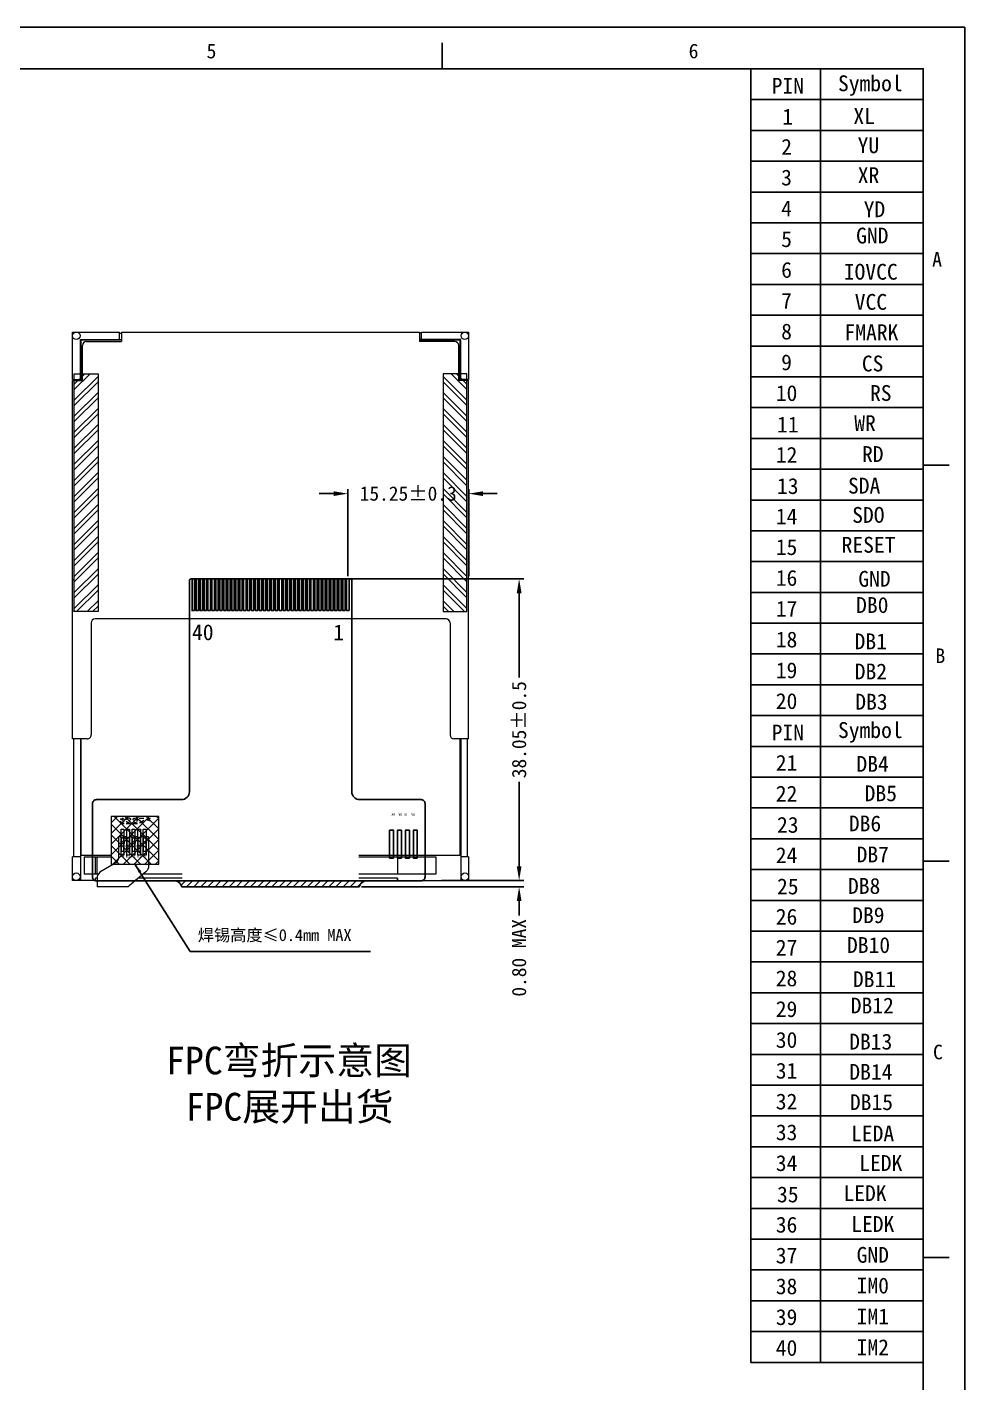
# Model space of a CAD drawing. Header units: millimetres. Extents: x 208 to 583, y 377 to 638.
# Drawn here: x 464.4 to 582.8, y 466.6 to 637.7 of the extents above; entities that cross this region are included whole.
import ezdxf
from ezdxf.enums import TextEntityAlignment as Align

# ---------------------------------------------------------------- set-up
doc = ezdxf.new("R2010")
doc.units = ezdxf.units.MM
for name, color, linetype, lineweight in [('DIM', 3, 'Continuous', 20), ('FRAME', 6, 'Continuous', 13), ('TP外形', 7, 'Continuous', 9), ('铁框', 5, 'Continuous', 9)]:
    doc.layers.add(name, color=color, linetype=linetype, lineweight=lineweight)
for name, color, linetype in [('FPC', 2, 'Continuous'), ('HOU', 7, 'Continuous'), ('text', 4, 'Continuous'), ('反射', 203, 'Continuous')]:
    doc.layers.add(name, color=color, linetype=linetype)
doc.styles.add('C-E02$0$HZ', font='')
doc.styles.add('ROMANS', font='romans.shx')
doc.styles.add('STYLE', font='romans.shx', dxfattribs={"width": 0.9})
doc.styles.add('宋', font='', dxfattribs={"height": 2})
doc.styles.add('宋体', font='')
doc.styles.get('C-E02$0$HZ').set_extended_font_data('SimSun')
doc.styles.get('宋').set_extended_font_data('SimSun')
doc.styles.get('宋体').set_extended_font_data('SimSun')
doc.dimstyles.new('lcm111', dxfattribs={"dimtxt": 1.5, "dimasz": 1.2, "dimexe": 0.2, "dimexo": 0.2, "dimgap": 0.8, "dimtad": 0, "dimzin": 1, "dimdsep": 46, "dimtxsty": 'ROMANS', "dimcen": 0, "dimadec": 0, "dimazin": 0, "dimtfac": 1, "dimtofl": 0, "dimtmove": 0, "dimatfit": 3, "dimfxl": 0, "dimarcsym": 0})
doc.dimstyles.new('STANDARD$0', dxfattribs={"dimtxt": 2.5, "dimasz": 1.8, "dimexe": 0.5, "dimexo": 0.5, "dimgap": 0.4, "dimtad": 1, "dimzin": 9, "dimdsep": 46, "dimtxsty": 'Standard', "dimcen": 1.5, "dimadec": 0, "dimazin": 0, "dimtfac": 1, "dimtmove": 0, "dimatfit": 3, "dimfxl": 0, "dimtolj": 1, "dimtzin": 0, "dimlwd": 5, "dimlwe": 5, "dimarcsym": 0})

# ---------------------------------------------------------------- blocks, each defined once
blk = doc.blocks.new('*D169')
at = {"layer": 'Defpoints', "color": 0, "transparency": 16777216}
for p in [(506.34, 529.21), (516.4, 530.01), (526.55, 530.01)]:
    blk.add_point(p, dxfattribs=at)
at = {"layer": 'DIM', "color": 0, "lineweight": -2, "transparency": 16777216}
for p, q in [((526.55, 531.81), (526.55, 533.61)), ((506.66, 529.21), (527.13, 529.21)), ((516.73, 530.01), (527.13, 530.01)), ((526.55, 527.41), (526.55, 525.61))]:
    blk.add_line(p, q, dxfattribs=at)
at = {"layer": 'DIM', "color": 0, "transparency": 16777216}
for points in [[(526.25, 531.81), (526.85, 531.81), (526.55, 530.01)], [(526.25, 527.41), (526.85, 527.41), (526.55, 529.21)]]:
    blk.add_solid(points, dxfattribs=at)
at = {"layer": 'DIM', "color": 0, "lineweight": 9, "transparency": 16777216, "insert": (526.55, 520.26), "char_height": 1.8, "attachment_point": 5, "rotation": 90, "style": '宋体'}
blk.add_mtext('\\A1;0.80 MAX', dxfattribs=at)
blk = doc.blocks.new('*D202')
at = {"layer": 'Defpoints', "color": 0, "transparency": 16777216}
for p in [(504.93, 568.06), (526.55, 568.06), (520.18, 530.01)]:
    blk.add_point(p, dxfattribs=at)
at = {"layer": 'DIM', "color": 0, "lineweight": -2, "transparency": 16777216}
for p, q in [((505.25, 568.06), (527.13, 568.06)), ((526.55, 566.26), (526.55, 555.62)), ((526.55, 531.81), (526.55, 542.46)), ((520.5, 530.01), (527.13, 530.01))]:
    blk.add_line(p, q, dxfattribs=at)
at = {"layer": 'DIM', "color": 0, "transparency": 16777216}
for points in [[(526.25, 566.26), (526.85, 566.26), (526.55, 568.06)], [(526.25, 531.81), (526.85, 531.81), (526.55, 530.01)]]:
    blk.add_solid(points, dxfattribs=at)
at = {"layer": 'DIM', "color": 0, "lineweight": 9, "transparency": 16777216, "insert": (526.55, 549.04), "char_height": 1.8, "attachment_point": 5, "rotation": 90, "style": '宋体'}
blk.add_mtext('\\A1;38.05%%P0.5', dxfattribs=at)
blk = doc.blocks.new('*D203')
at = {"layer": 'Defpoints', "color": 0, "transparency": 16777216}
for p in [(520.18, 578.82), (504.93, 568.06), (520.18, 568.06)]:
    blk.add_point(p, dxfattribs=at)
at = {"layer": 'DIM', "color": 0, "lineweight": -2, "transparency": 16777216}
for p, q in [((503.13, 578.82), (501.33, 578.82)), ((504.93, 568.39), (504.93, 579.4)), ((520.18, 568.39), (520.18, 579.4)), ((521.98, 578.82), (523.78, 578.82))]:
    blk.add_line(p, q, dxfattribs=at)
at = {"layer": 'DIM', "color": 0, "transparency": 16777216}
for points in [[(503.13, 579.12), (503.13, 578.52), (504.93, 578.82)], [(521.98, 579.12), (521.98, 578.52), (520.18, 578.82)]]:
    blk.add_solid(points, dxfattribs=at)
at = {"layer": 'DIM', "color": 0, "lineweight": 9, "transparency": 16777216, "insert": (512.55, 578.82), "char_height": 1.8, "attachment_point": 5, "style": '宋体'}
blk.add_mtext('\\A1;15.25%%P0.3', dxfattribs=at)

msp = doc.modelspace()

# ---------------------------------------------------------------- hatches: boundary and pattern name
at = {"lineweight": 9}
h = msp.add_hatch(dxfattribs=at)
h.set_pattern_fill('ANSI32', color=2, scale=0.15, style=0)
h.set_pattern_definition([(45, (-25.8023, 33.7786), (-1.0102788, 1.0102788), []), (45, (-25.1287, 33.7786), (-1.0102788, 1.0102788), [])])
h.paths.add_polyline_path([(473.403, 593.944), (470.403, 593.944), (470.403, 563.944), (473.403, 563.944)])
h = msp.add_hatch(dxfattribs=at)
h.set_pattern_fill('ANSI32', color=2, scale=0.15, style=0)
h.set_pattern_definition([(135, (1016.1567, 33.7786), (1.0102788, 1.0102788), []), (135, (1015.4832, 33.7786), (1.0102788, 1.0102788), [])])
h.paths.add_polyline_path([(516.951, 563.944), (519.951, 563.944), (519.951, 593.944), (516.951, 593.944)])
h = msp.add_hatch(dxfattribs=at)
h.set_pattern_fill('ANSI37', color=2, scale=0.3, style=0)
h.set_pattern_definition([(45, (99.82705, -14.4068), (-0.6735192, 0.6735192), []), (135, (99.82705, -14.4068), (-0.6735192, -0.6735192), [])])
h.paths.add_polyline_path([(475.051, 532.091), (481.051, 532.091), (481.051, 538.091), (475.051, 538.091)])
h = msp.add_hatch()
h.set_pattern_fill('ANSI31', color=0, scale=0.2)
h.set_pattern_definition([(45, (436.7024, 0), (-0.4490128, 0.4490128), [])])
h.paths.add_polyline_path([(506.369, 529.214, -0.3419987), (507.337, 529.964), (483.017, 529.964, -0.3419987), (483.985, 529.214)])

# ---------------------------------------------------------------- linework, layer by layer
at = {"color": 7, "linetype": 'Continuous'}
for p, q in [((207.911, 637.68), (582.816, 637.68)), ((582.816, 637.68), (582.816, 377.22))]:
    msp.add_line(p, q, dxfattribs=at)
at = {"linetype": 'Continuous'}
for p, q in [((516.846, 632.419), (516.846, 635.707)), ((213.172, 632.419), (577.554, 632.419)), ((577.554, 632.419), (577.554, 382.482)), ((577.554, 582.431), (580.843, 582.431)), ((577.554, 532.444), (580.843, 532.444)), ((577.554, 482.456), (580.843, 482.456))]:
    msp.add_line(p, q, dxfattribs=at)
at = {"color": 7, "linetype": 'Continuous', "lineweight": 9}
for p, q in [((471.177, 533.014), (470.177, 533.014)), ((520.177, 533.014), (519.177, 533.014))]:
    msp.add_line(p, q, dxfattribs=at)
at = {"color": 30}
msp.add_line((507.337, 529.964), (481.347, 529.964), dxfattribs=at)
at = {"color": 0}
msp.add_line((506.369, 529.214), (483.985, 529.214), dxfattribs=at)
at = {"color": 2, "lineweight": 9}
for points in [[(470.403, 593.944), (473.403, 593.944), (473.403, 563.944), (470.403, 563.944)], [(519.951, 593.944), (516.951, 593.944), (516.951, 563.944), (519.951, 563.944)], [(481.051, 538.091), (475.051, 538.091), (475.051, 532.091), (481.051, 532.091)], [(476.662, 533.201), (476.312, 533.201), (476.312, 536.501), (476.662, 536.501)], [(477.362, 533.201), (477.012, 533.201), (477.012, 536.501), (477.362, 536.501)], [(478.062, 533.201), (477.712, 533.201), (477.712, 536.501), (478.062, 536.501)], [(478.762, 533.201), (478.412, 533.201), (478.412, 536.501), (478.762, 536.501)], [(479.462, 533.201), (479.112, 533.201), (479.112, 536.501), (479.462, 536.501)]]:
    msp.add_lwpolyline(points, close=True, dxfattribs=at)
at = {"color": 30}
msp.add_lwpolyline([(483.985, 529.214, 0.3419987), (483.017, 529.964), (473.202, 529.964, -0.4142136), (472.702, 530.464), (472.702, 539.714, -0.4142136), (473.202, 540.214), (483.927, 540.214, 0.4142136), (484.927, 541.214), (484.927, 567.864, -0.4142136), (485.127, 568.064), (505.227, 568.064, -0.4142136), (505.427, 567.864), (505.427, 541.214, 0.4142136), (506.427, 540.214), (514.177, 540.214, -0.4142136), (514.677, 539.714), (514.677, 530.464, -0.4142136), (514.177, 529.964), (507.337, 529.964, 0.3419987), (506.369, 529.214)], format="xyb", dxfattribs=at)
at = {"color": 2}
for points in [[(485.577, 564.064), (485.277, 564.064), (485.277, 568.064), (485.577, 568.064)], [(486.077, 564.064), (485.777, 564.064), (485.777, 568.064), (486.077, 568.064)], [(486.577, 564.064), (486.277, 564.064), (486.277, 568.064), (486.577, 568.064)], [(487.077, 564.064), (486.777, 564.064), (486.777, 568.064), (487.077, 568.064)], [(487.577, 564.064), (487.277, 564.064), (487.277, 568.064), (487.577, 568.064)], [(488.077, 564.064), (487.777, 564.064), (487.777, 568.064), (488.077, 568.064)], [(488.577, 564.064), (488.277, 564.064), (488.277, 568.064), (488.577, 568.064)], [(489.077, 564.064), (488.777, 564.064), (488.777, 568.064), (489.077, 568.064)], [(489.577, 564.064), (489.277, 564.064), (489.277, 568.064), (489.577, 568.064)], [(490.077, 564.064), (489.777, 564.064), (489.777, 568.064), (490.077, 568.064)], [(490.577, 564.064), (490.277, 564.064), (490.277, 568.064), (490.577, 568.064)], [(491.077, 564.064), (490.777, 564.064), (490.777, 568.064), (491.077, 568.064)], [(491.577, 564.064), (491.277, 564.064), (491.277, 568.064), (491.577, 568.064)], [(492.077, 564.064), (491.777, 564.064), (491.777, 568.064), (492.077, 568.064)], [(492.577, 564.064), (492.277, 564.064), (492.277, 568.064), (492.577, 568.064)], [(493.077, 564.064), (492.777, 564.064), (492.777, 568.064), (493.077, 568.064)], [(493.577, 564.064), (493.277, 564.064), (493.277, 568.064), (493.577, 568.064)], [(494.077, 564.064), (493.777, 564.064), (493.777, 568.064), (494.077, 568.064)], [(494.577, 564.064), (494.277, 564.064), (494.277, 568.064), (494.577, 568.064)], [(495.077, 564.064), (494.777, 564.064), (494.777, 568.064), (495.077, 568.064)], [(495.577, 564.064), (495.277, 564.064), (495.277, 568.064), (495.577, 568.064)], [(496.077, 564.064), (495.777, 564.064), (495.777, 568.064), (496.077, 568.064)], [(496.577, 564.064), (496.277, 564.064), (496.277, 568.064), (496.577, 568.064)], [(497.077, 564.064), (496.777, 564.064), (496.777, 568.064), (497.077, 568.064)], [(497.577, 564.064), (497.277, 564.064), (497.277, 568.064), (497.577, 568.064)], [(498.077, 564.064), (497.777, 564.064), (497.777, 568.064), (498.077, 568.064)], [(498.577, 564.064), (498.277, 564.064), (498.277, 568.064), (498.577, 568.064)], [(499.077, 564.064), (498.777, 564.064), (498.777, 568.064), (499.077, 568.064)], [(499.577, 564.064), (499.277, 564.064), (499.277, 568.064), (499.577, 568.064)], [(500.077, 564.064), (499.777, 564.064), (499.777, 568.064), (500.077, 568.064)], [(500.577, 564.064), (500.277, 564.064), (500.277, 568.064), (500.577, 568.064)], [(501.077, 564.064), (500.777, 564.064), (500.777, 568.064), (501.077, 568.064)], [(501.577, 564.064), (501.277, 564.064), (501.277, 568.064), (501.577, 568.064)], [(502.077, 564.064), (501.777, 564.064), (501.777, 568.064), (502.077, 568.064)], [(502.577, 564.064), (502.277, 564.064), (502.277, 568.064), (502.577, 568.064)], [(503.077, 564.064), (502.777, 564.064), (502.777, 568.064), (503.077, 568.064)], [(503.577, 564.064), (503.277, 564.064), (503.277, 568.064), (503.577, 568.064)], [(504.077, 564.064), (503.777, 564.064), (503.777, 568.064), (504.077, 568.064)], [(504.577, 564.064), (504.277, 564.064), (504.277, 568.064), (504.577, 568.064)], [(505.077, 564.064), (504.777, 564.064), (504.777, 568.064), (505.077, 568.064)]]:
    msp.add_lwpolyline(points, close=True, dxfattribs=at)
at = {"color": 3, "lineweight": 9}
for points in [[(476.662, 533.201), (476.312, 533.201), (476.312, 536.501), (476.662, 536.501)], [(477.362, 533.201), (477.012, 533.201), (477.012, 536.501), (477.362, 536.501)], [(478.062, 533.201), (477.712, 533.201), (477.712, 536.501), (478.062, 536.501)], [(478.762, 533.201), (478.412, 533.201), (478.412, 536.501), (478.762, 536.501)], [(479.462, 533.201), (479.112, 533.201), (479.112, 536.501), (479.462, 536.501)]]:
    msp.add_lwpolyline(points, close=True, dxfattribs=at)
at = {"color": 3}
for points in [[(510.697, 532.844), (510.198, 532.844), (510.198, 536.344), (510.697, 536.344)], [(511.697, 532.844), (511.198, 532.844), (511.198, 536.344), (511.697, 536.344)], [(512.697, 532.844), (512.198, 532.844), (512.198, 536.344), (512.697, 536.344)], [(513.697, 532.844), (513.197, 532.844), (513.197, 536.344), (513.697, 536.344)]]:
    msp.add_lwpolyline(points, close=True, dxfattribs=at)
at = {"layer": 'DIM', "color": 32, "lineweight": 9}
for p, q in [((476.362, 535.501), (475.987, 535.501)), ((477.062, 535.501), (476.612, 535.501)), ((477.762, 535.501), (477.312, 535.501)), ((478.462, 535.501), (478.012, 535.501)), ((479.162, 535.501), (478.712, 535.501)), ((479.787, 535.501), (479.412, 535.501)), ((476.312, 535.323), (476.312, 535.03)), ((476.312, 534.673), (476.312, 533.701)), ((476.312, 533.701), (476.662, 533.701)), ((476.662, 535.03), (476.662, 535.323)), ((476.662, 533.701), (476.662, 534.673)), ((477.012, 535.323), (477.012, 534.53)), ((477.012, 534.173), (477.012, 533.701)), ((477.012, 533.701), (477.362, 533.701)), ((477.362, 534.53), (477.362, 535.323)), ((477.362, 533.701), (477.362, 534.173)), ((477.712, 535.323), (477.712, 535.03)), ((477.712, 534.673), (477.712, 533.701)), ((477.712, 533.701), (478.062, 533.701)), ((478.062, 535.03), (478.062, 535.323)), ((478.062, 533.701), (478.062, 534.673)), ((478.412, 535.323), (478.412, 534.53)), ((478.412, 534.173), (478.412, 533.701)), ((478.412, 533.701), (478.762, 533.701)), ((478.762, 534.53), (478.762, 535.323)), ((478.762, 533.701), (478.762, 534.173)), ((479.112, 535.323), (479.112, 535.03)), ((479.112, 534.673), (479.112, 533.701)), ((479.112, 533.701), (479.462, 533.701)), ((479.462, 535.03), (479.462, 535.323)), ((479.462, 533.701), (479.462, 534.673))]:
    msp.add_line(p, q, dxfattribs=at)
for centre in [(476.487, 534.851), (477.187, 534.351), (477.887, 534.851), (478.587, 534.351), (479.287, 534.851)]:
    msp.add_circle(centre, 0.125, dxfattribs=at)
for centre, radius, start, end in [((476.487, 535.501), 0.25, 180, 225.573), ((476.487, 535.501), 0.125, 180, 0), ((476.487, 535.501), 0.25, 314.427, 0), ((477.187, 535.501), 0.25, 180, 225.573), ((477.187, 535.501), 0.125, 180, 0), ((477.187, 535.501), 0.25, 314.427, 0), ((477.887, 535.501), 0.25, 180, 225.573), ((477.887, 535.501), 0.125, 180, 0), ((477.887, 535.501), 0.25, 314.427, 0), ((478.587, 535.501), 0.25, 180, 225.573), ((478.587, 535.501), 0.125, 180, 0), ((478.587, 535.501), 0.25, 314.427, 0), ((479.287, 535.501), 0.25, 180, 225.573), ((479.287, 535.501), 0.125, 180, 0), ((479.287, 535.501), 0.25, 314.427, 0), ((476.487, 534.851), 0.25, 134.427, 225.573), ((476.487, 534.851), 0.25, 314.427, 45.573), ((477.187, 534.351), 0.25, 134.427, 225.573), ((477.187, 534.351), 0.25, 314.427, 45.573), ((477.887, 534.851), 0.25, 134.427, 225.573), ((477.887, 534.851), 0.25, 314.427, 45.573), ((478.587, 534.351), 0.25, 134.427, 225.573), ((478.587, 534.351), 0.25, 314.427, 45.573), ((479.287, 534.851), 0.25, 134.427, 225.573), ((479.287, 534.851), 0.25, 314.427, 45.573)]:
    msp.add_arc(centre, radius, start, end, dxfattribs=at)
at = {"layer": 'FPC', "lineweight": 9}
msp.add_line((477.213, 529.214), (473.277, 529.214), dxfattribs=at)
at = {"layer": 'FPC', "linetype": 'Continuous', "lineweight": 9}
msp.add_lwpolyline([(475.987, 535.501), (475.987, 533.002, -0.2215604), (475.63, 532.236), (473.634, 531.059, 0.2215604), (473.277, 530.293), (473.277, 529.214)], format="xyb", dxfattribs=at)
at = {"layer": 'FPC', "lineweight": 9}
msp.add_lwpolyline([(479.787, 535.501), (479.787, 531.861, -0.2215604), (479.43, 531.096), (477.334, 529.335, 0.0429876), (477.213, 529.214, 0.0429876)], format="xyb", dxfattribs=at)
at = {"layer": 'FPC', "linetype": 'Continuous', "lineweight": 9}
msp.add_lwpolyline([(473.277, 530.814), (473.277, 533.014)], dxfattribs=at)
at = {"layer": 'FRAME', "color": 7, "lineweight": 9}
for p, q in [((470.177, 599.214), (476.127, 599.214)), ((470.177, 593.214), (470.177, 599.214)), ((514.227, 599.214), (520.177, 599.214)), ((520.177, 599.214), (520.177, 593.214)), ((471.177, 598.264), (476.377, 598.264)), ((471.177, 593.114), (471.177, 598.264)), ((519.177, 598.264), (513.977, 598.264)), ((519.177, 593.114), (519.177, 598.264)), ((520.177, 593.214), (519.177, 593.214)), ((471.177, 547.877), (471.177, 530.014)), ((519.177, 547.877), (519.177, 530.014)), ((471.627, 533.014), (471.627, 530.814)), ((471.627, 533.014), (474.977, 533.014)), ((471.627, 533.014), (474.977, 533.014)), ((473.077, 530.814), (473.077, 533.014)), ((506.337, 533.014), (516.027, 533.014)), ((506.337, 533.014), (516.027, 533.014)), ((511.177, 533.014), (511.177, 530.814)), ((516.027, 533.014), (516.027, 530.814)), ((473.423, 530.814), (471.627, 530.814)), ((473.077, 530.014), (473.077, 530.314)), ((473.277, 530.314), (473.077, 530.314)), ((473.077, 530.014), (473.077, 530.314)), ((484.017, 530.314), (478.499, 530.314)), ((484.017, 530.814), (479.095, 530.814)), ((516.027, 530.814), (506.337, 530.814)), ((511.177, 530.314), (506.337, 530.314)), ((511.177, 530.314), (511.177, 530.014)), ((511.177, 530.314), (511.177, 530.014)), ((511.177, 530.014), (511.177, 530.314)), ((473.077, 530.014), (470.177, 530.014)), ((473.077, 530.014), (470.177, 530.014)), ((511.177, 530.014), (520.177, 530.014))]:
    msp.add_line(p, q, dxfattribs=at)
at = {"layer": 'FRAME', "color": 0, "lineweight": 9}
for p, q in [((470.177, 530.014), (470.177, 533.014)), ((470.177, 530.014), (470.177, 533.014)), ((520.177, 533.014), (520.177, 530.014))]:
    msp.add_line(p, q, dxfattribs=at)
at = {"layer": 'FRAME', "color": 7, "lineweight": 9}
for centre in [(470.652, 598.739), (519.695, 598.739), (470.652, 530.489), (470.652, 530.489), (519.702, 530.489)]:
    msp.add_circle(centre, 0.475, dxfattribs=at)
at = {"layer": 'HOU', "lineweight": 9}
for p, q in [((476.127, 598.264), (476.127, 599.214)), ((476.127, 599.064), (476.377, 599.064)), ((514.227, 599.064), (513.977, 599.064)), ((514.227, 598.264), (514.227, 599.214)), ((470.177, 593.214), (471.177, 593.214)), ((470.327, 593.214), (470.327, 593.114)), ((520.027, 593.214), (520.027, 593.114)), ((470.327, 533.014), (470.327, 547.877)), ((520.027, 533.014), (520.027, 547.877))]:
    msp.add_line(p, q, dxfattribs=at)
at = {"layer": 'text', "color": 0}
for points in [[(555.813, 632.419), (564.602, 632.419), (564.602, 628.533), (555.813, 628.533)], [(564.602, 632.419), (577.554, 632.419), (577.554, 628.533), (564.602, 628.533)], [(555.813, 628.533), (564.602, 628.533), (564.602, 624.647), (555.813, 624.647)], [(564.602, 628.533), (577.554, 628.533), (577.554, 624.647), (564.602, 624.647)], [(555.813, 624.647), (564.602, 624.647), (564.602, 620.761), (555.813, 620.761)], [(564.602, 624.647), (577.554, 624.647), (577.554, 620.761), (564.602, 620.761)], [(555.813, 620.761), (564.602, 620.761), (564.602, 616.875), (555.813, 616.875)], [(564.602, 620.761), (577.554, 620.761), (577.554, 616.875), (564.602, 616.875)], [(555.813, 616.875), (564.602, 616.875), (564.602, 612.99), (555.813, 612.99)], [(564.602, 616.875), (577.554, 616.875), (577.554, 612.99), (564.602, 612.99)], [(555.813, 612.99), (564.602, 612.99), (564.602, 609.104), (555.813, 609.104)], [(564.602, 612.99), (577.554, 612.99), (577.554, 609.104), (564.602, 609.104)], [(555.813, 609.104), (564.602, 609.104), (564.602, 605.218), (555.813, 605.218)], [(564.602, 609.104), (577.554, 609.104), (577.554, 605.218), (564.602, 605.218)], [(555.813, 605.218), (564.602, 605.218), (564.602, 601.332), (555.813, 601.332)], [(564.602, 605.218), (577.554, 605.218), (577.554, 601.332), (564.602, 601.332)], [(555.813, 601.332), (564.602, 601.332), (564.602, 597.446), (555.813, 597.446)], [(564.602, 601.332), (577.554, 601.332), (577.554, 597.446), (564.602, 597.446)], [(555.813, 597.446), (564.602, 597.446), (564.602, 593.561), (555.813, 593.561)], [(564.602, 597.446), (577.554, 597.446), (577.554, 593.561), (564.602, 593.561)], [(555.813, 593.561), (564.602, 593.561), (564.602, 589.675), (555.813, 589.675)], [(564.602, 593.561), (577.554, 593.561), (577.554, 589.675), (564.602, 589.675)], [(555.813, 589.675), (564.602, 589.675), (564.602, 585.789), (555.813, 585.789)], [(564.602, 589.675), (577.554, 589.675), (577.554, 585.789), (564.602, 585.789)], [(555.813, 585.789), (564.602, 585.789), (564.602, 581.903), (555.813, 581.903)], [(564.602, 585.789), (577.554, 585.789), (577.554, 581.903), (564.602, 581.903)], [(555.813, 581.903), (564.602, 581.903), (564.602, 578.018), (555.813, 578.018)], [(564.602, 581.903), (577.554, 581.903), (577.554, 578.018), (564.602, 578.018)], [(555.813, 578.018), (564.602, 578.018), (564.602, 574.132), (555.813, 574.132)], [(564.602, 578.018), (577.554, 578.018), (577.554, 574.132), (564.602, 574.132)], [(555.813, 574.132), (564.602, 574.132), (564.602, 570.246), (555.813, 570.246)], [(564.602, 574.132), (577.554, 574.132), (577.554, 570.246), (564.602, 570.246)], [(555.813, 570.246), (564.602, 570.246), (564.602, 566.36), (555.813, 566.36)], [(564.602, 570.246), (577.554, 570.246), (577.554, 566.36), (564.602, 566.36)], [(555.813, 566.36), (564.602, 566.36), (564.602, 562.474), (555.813, 562.474)], [(564.602, 566.36), (577.554, 566.36), (577.554, 562.474), (564.602, 562.474)], [(555.813, 562.474), (564.602, 562.474), (564.602, 558.589), (555.813, 558.589)], [(564.602, 562.474), (577.554, 562.474), (577.554, 558.589), (564.602, 558.589)], [(555.813, 558.589), (564.602, 558.589), (564.602, 554.703), (555.813, 554.703)], [(564.602, 558.589), (577.554, 558.589), (577.554, 554.703), (564.602, 554.703)], [(555.813, 554.703), (564.602, 554.703), (564.602, 550.817), (555.813, 550.817)], [(564.602, 554.703), (577.554, 554.703), (577.554, 550.817), (564.602, 550.817)], [(555.813, 550.817), (564.602, 550.817), (564.602, 546.931), (555.813, 546.931)], [(564.602, 550.817), (577.554, 550.817), (577.554, 546.931), (564.602, 546.931)], [(555.813, 546.931), (564.602, 546.931), (564.602, 543.045), (555.813, 543.045)], [(564.602, 546.931), (577.554, 546.931), (577.554, 543.045), (564.602, 543.045)], [(555.813, 543.045), (564.602, 543.045), (564.602, 539.16), (555.813, 539.16)], [(564.602, 543.045), (577.554, 543.045), (577.554, 539.16), (564.602, 539.16)], [(555.813, 539.16), (564.602, 539.16), (564.602, 535.274), (555.813, 535.274)], [(564.602, 539.16), (577.554, 539.16), (577.554, 535.274), (564.602, 535.274)], [(555.813, 535.274), (564.602, 535.274), (564.602, 531.388), (555.813, 531.388)], [(555.813, 535.274), (564.602, 535.274), (564.602, 531.388), (555.813, 531.388)], [(564.602, 535.274), (577.554, 535.274), (577.554, 531.388), (564.602, 531.388)], [(564.602, 535.274), (577.554, 535.274), (577.554, 531.388), (564.602, 531.388)], [(555.813, 531.388), (564.602, 531.388), (564.602, 527.502), (555.813, 527.502)], [(564.602, 531.388), (577.554, 531.388), (577.554, 527.502), (564.602, 527.502)], [(555.813, 527.502), (564.602, 527.502), (564.602, 523.616), (555.813, 523.616)], [(564.602, 527.502), (577.554, 527.502), (577.554, 523.616), (564.602, 523.616)], [(555.813, 523.616), (564.602, 523.616), (564.602, 519.731), (555.813, 519.731)], [(564.602, 523.616), (577.554, 523.616), (577.554, 519.731), (564.602, 519.731)], [(555.813, 519.731), (564.602, 519.731), (564.602, 515.845), (555.813, 515.845)], [(564.602, 519.731), (577.554, 519.731), (577.554, 515.845), (564.602, 515.845)], [(555.813, 515.845), (564.602, 515.845), (564.602, 511.959), (555.813, 511.959)], [(564.602, 515.845), (577.554, 515.845), (577.554, 511.959), (564.602, 511.959)], [(555.813, 511.959), (564.602, 511.959), (564.602, 508.073), (555.813, 508.073)], [(564.602, 511.959), (577.554, 511.959), (577.554, 508.073), (564.602, 508.073)], [(555.813, 508.073), (564.602, 508.073), (564.602, 504.187), (555.813, 504.187)], [(564.602, 508.073), (577.554, 508.073), (577.554, 504.187), (564.602, 504.187)], [(555.813, 504.187), (564.602, 504.187), (564.602, 500.302), (555.813, 500.302)], [(564.602, 504.187), (577.554, 504.187), (577.554, 500.302), (564.602, 500.302)], [(555.813, 500.302), (564.602, 500.302), (564.602, 496.416), (555.813, 496.416)], [(564.602, 500.302), (577.554, 500.302), (577.554, 496.416), (564.602, 496.416)], [(555.813, 496.416), (564.602, 496.416), (564.602, 492.53), (555.813, 492.53)], [(564.602, 496.416), (577.554, 496.416), (577.554, 492.53), (564.602, 492.53)], [(555.813, 492.53), (564.602, 492.53), (564.602, 488.644), (555.813, 488.644)], [(564.602, 492.53), (577.554, 492.53), (577.554, 488.644), (564.602, 488.644)], [(555.813, 488.644), (564.602, 488.644), (564.602, 484.758), (555.813, 484.758)], [(564.602, 488.644), (577.554, 488.644), (577.554, 484.758), (564.602, 484.758)], [(555.813, 484.758), (564.602, 484.758), (564.602, 480.873), (555.813, 480.873)], [(564.602, 484.758), (577.554, 484.758), (577.554, 480.873), (564.602, 480.873)], [(555.813, 480.873), (564.602, 480.873), (564.602, 476.987), (555.813, 476.987)], [(564.602, 480.873), (577.554, 480.873), (577.554, 476.987), (564.602, 476.987)], [(555.813, 476.987), (564.602, 476.987), (564.602, 473.101), (555.813, 473.101)], [(564.602, 476.987), (577.554, 476.987), (577.554, 473.101), (564.602, 473.101)], [(555.813, 473.101), (564.602, 473.101), (564.602, 469.215), (555.813, 469.215)], [(564.602, 473.101), (577.554, 473.101), (577.554, 469.215), (564.602, 469.215)]]:
    msp.add_lwpolyline(points, close=True, dxfattribs=at)
at = {"layer": '反射', "lineweight": 9}
for p, q in [((471.277, 598.214), (476.377, 598.214)), ((471.277, 593.114), (471.277, 598.214)), ((513.977, 598.214), (519.077, 598.214)), ((519.077, 598.214), (519.077, 593.114)), ((471.277, 533.164), (471.277, 547.877)), ((519.077, 547.877), (519.077, 533.164)), ((474.977, 533.164), (471.277, 533.164)), ((519.077, 533.164), (506.337, 533.164))]:
    msp.add_line(p, q, dxfattribs=at)
at = {"layer": '铁框', "color": 4, "linetype": 'ByBlock', "lineweight": 9}
for p, q in [((476.377, 599.214), (476.377, 598.014)), ((476.377, 599.214), (513.977, 599.214)), ((513.977, 599.214), (513.977, 598.014)), ((471.427, 593.114), (471.427, 597.514)), ((471.927, 598.014), (476.377, 598.014)), ((518.427, 598.014), (513.977, 598.014)), ((518.927, 593.114), (518.927, 597.514)), ((470.177, 593.114), (471.427, 593.114)), ((470.177, 567.964), (470.177, 593.114)), ((520.177, 593.114), (518.927, 593.114)), ((520.177, 563.964), (520.177, 593.114)), ((470.177, 547.877), (470.177, 567.964)), ((517.327, 563.014), (473.027, 563.014)), ((520.177, 547.877), (520.177, 563.964)), ((472.527, 562.514), (472.527, 548.377)), ((517.827, 562.514), (517.827, 548.377)), ((472.027, 547.877), (470.177, 547.877)), ((520.177, 547.877), (518.327, 547.877))]:
    msp.add_line(p, q, dxfattribs=at)
at = {"layer": '铁框', "linetype": 'ByBlock', "lineweight": 9}
for p, q in [((470.277, 567.964), (470.177, 567.964)), ((470.277, 563.964), (470.177, 563.964))]:
    msp.add_line(p, q, dxfattribs=at)
at = {"layer": '铁框', "color": 4, "linetype": 'ByBlock', "lineweight": 9}
for centre, start, end in [((471.927, 597.514), 90, 180), ((518.427, 597.514), 0, 90), ((473.027, 562.514), 90, 180), ((517.327, 562.514), 0, 90), ((472.027, 548.377), 269.99938, 0), ((518.327, 548.377), 180, 270)]:
    msp.add_arc(centre, 0.5, start, end, dxfattribs=at)

# ---------------------------------------------------------------- texts
at = {"color": 4, "linetype": 'Continuous', "style": '宋体'}
for s, p in [('5', (487.087, 633.74)), ('6', (547.941, 633.75)), ('A', (578.675, 607.451)), ('B', (579.089, 557.448)), ('C', (578.791, 507.452))]:
    msp.add_text(s, height=1.842, dxfattribs=at).set_placement(p)
at = {"color": 1, "char_height": 2, "width": 4.01686, "attachment_point": 9, "style": '宋体'}
for s, insert in [('40', (487.982, 560.305)), ('1', (504.438, 560.305))]:
    msp.add_mtext(s, dxfattribs=dict(at, insert=insert))
at = {"color": 30, "attachment_point": 1, "style": '宋体'}
for s, width, insert, char_height in [('{\\C3;焊锡高度≤0.4mm MAX}', 23.36332, (485.988, 523.872), 1.5), ('\\pi2.1451;{\\C3;FPC弯折示意图\\P\\pi4.6146;FPC\\C1;展开\\C3;出货}', 36.10138, (479.848, 509.053), 3.5)]:
    msp.add_mtext_dynamic_manual_height_columns(s, width=width, gutter_width=20, heights=[0], dxfattribs=dict(at, insert=insert, char_height=char_height))
at = {"layer": 'DIM', "color": 32, "lineweight": 9, "char_height": 0.325, "width": 0.31712, "attachment_point": 1, "style": 'C-E02$0$HZ'}
for s, insert in [('{\\fKaiTi_GB2312|b0|i0|c134|p49;K4}', (476.188, 533.257)), ('{\\fKaiTi_GB2312|b0|i0|c134|p49;K3}', (476.91, 533.232)), ('{\\fKaiTi_GB2312|b0|i0|c134|p49;K2}', (477.61, 533.232)), ('{\\fKaiTi_GB2312|b0|i0|c134|p49;K1}', (478.31, 533.232)), ('{\\fKaiTi_GB2312|b0|i0|c134|p49;A}', (479.154, 533.222))]:
    msp.add_mtext(s, dxfattribs=dict(at, insert=insert))
at = {"layer": 'FPC', "color": 2, "linetype": 'Continuous', "lineweight": 9, "style": 'STYLE', "width": 0.9}
for s, height, p in [('K4', 0.5302, (476.703, 537.117)), ('K3', 0.5302, (477.488, 537.135)), ('K2', 0.5302, (478.365, 537.101)), ('K1', 0.5302, (479.177, 537.238)), ('A', 0.53, (480.001, 537.536))]:
    msp.add_text(s, height=height, rotation=90, dxfattribs=at).set_placement(p)
at = {"layer": 'FPC', "color": 3, "linetype": 'Continuous', "lineweight": 9, "style": 'STYLE', "width": 0.9}
for s, height, p in [('K4', 0.5302, (476.703, 537.117)), ('K3', 0.5302, (477.488, 537.135)), ('K2', 0.5302, (478.365, 537.101)), ('K1', 0.5302, (479.177, 537.238)), ('A', 0.53, (480.001, 537.536))]:
    msp.add_text(s, height=height, rotation=90, dxfattribs=at).set_placement(p)
at = {"layer": 'text', "color": 0, "style": '宋'}
for s, p in [('PIN', (560.46, 630.278)), ('Symbol', (570.88, 630.346)), ('1', (560.46, 626.392)), ('XL', (570.101, 626.456)), ('2', (560.306, 622.574)), ('YU', (570.633, 622.766)), ('3', (560.306, 618.688)), ('XR', (570.655, 618.996)), ('4', (560.306, 614.802)), ('YD', (571.402, 614.702)), ('GND', (571.128, 611.381)), ('5', (560.306, 610.917)), ('6', (560.306, 607.031)), ('IOVCC', (570.932, 606.814)), ('7', (560.306, 603.145)), ('VCC', (570.951, 603.012)), ('8', (560.306, 599.259)), ('FMARK', (571.02, 599.178)), ('9', (560.306, 595.373)), ('CS', (571.17, 595.238)), ('10', (560.306, 591.488)), ('RS', (572.202, 591.514)), ('11', (560.46, 587.535)), ('WR', (570.208, 587.71)), ('12', (560.306, 583.716)), ('RD', (571.189, 583.812)), ('13', (560.46, 579.763)), ('SDA', (570.101, 579.827)), ('14', (560.306, 575.944)), ('SDO', (570.633, 576.136)), ('RESET', (570.655, 572.367)), ('15', (560.306, 572.059)), ('16', (560.306, 568.173)), ('GND', (571.402, 568.072)), ('17', (560.306, 564.287)), ('DB0', (571.128, 564.752)), ('18', (560.306, 560.401)), ('DB1', (570.932, 560.184)), ('19', (560.306, 556.515)), ('DB2', (570.951, 556.383)), ('20', (560.306, 552.63)), ('DB3', (571.02, 552.548)), ('PIN', (560.46, 548.677)), ('Symbol', (570.88, 548.744)), ('21', (560.306, 544.858)), ('DB4', (571.17, 544.723)), ('22', (560.306, 540.972)), ('DB5', (572.202, 540.999)), ('23', (560.46, 537.019)), ('DB6', (570.208, 537.194)), ('24', (560.306, 533.201)), ('DB7', (571.189, 533.296)), ('DB8', (570.101, 529.311)), ('25', (560.46, 529.248)), ('26', (560.306, 525.429)), ('DB9', (570.633, 525.621)), ('27', (560.306, 521.543)), ('DB10', (570.655, 521.851)), ('28', (560.306, 517.657)), ('DB11', (571.402, 517.557)), ('DB12', (571.128, 514.236)), ('29', (560.306, 513.772)), ('30', (560.306, 509.886)), ('DB13', (570.932, 509.669)), ('31', (560.306, 506)), ('DB14', (570.951, 505.867)), ('32', (560.306, 502.114)), ('DB15', (571.02, 502.033)), ('33', (560.306, 498.228)), ('LEDA', (571.17, 498.093)), ('34', (560.306, 494.343)), ('LEDK', (572.202, 494.369)), ('35', (560.46, 490.39)), ('LEDK', (570.208, 490.565)), ('36', (560.306, 486.571)), ('LEDK', (571.189, 486.667)), ('37', (560.306, 482.685)), ('GND', (571.189, 482.781)), ('38', (560.306, 478.8)), ('IM0', (571.189, 478.895)), ('39', (560.306, 474.914)), ('IM1', (571.189, 475.01)), ('IM2', (571.189, 471.124)), ('40', (560.306, 471.028))]:
    msp.add_text(s, height=2, dxfattribs=at).set_placement(p, align=Align.MIDDLE)
at = {"layer": 'TP外形', "color": 3}
for s, p in [('XR', (510.431, 538.194)), ('YD', (511.306, 538.181)), ('XL', (512.042, 538.175)), ('YU', (512.93, 538.162))]:
    msp.add_text(s, height=0.311, dxfattribs=at).set_placement(p)

# ---------------------------------------------------------------- dimensions: what is measured, and where the dimension line sits
at = {"layer": 'DIM', "lineweight": 9}
dim = msp.add_linear_dim(base=(520.177, 578.817), p1=(504.927, 568.064), p2=(520.177, 568.064), text='<>%%P0.3', dimstyle='STANDARD$0', override={"dimtxt": 1.8, "dimexe": 0.58, "dimexo": 0.325, "dimgap": 0.3, "dimtad": 0, "dimzin": 0, "dimtxsty": '宋体', "dimcen": 0.3, "dimtofl": 0, "dimfxl": 0.18, "dimlwd": 65534, "dimlwe": 65534}, dxfattribs=at)
dim.commit()
dim.dimension.update_dxf_attribs({"geometry": '*D203', "text_midpoint": (512.552, 578.817)})
dim = msp.add_linear_dim(base=(526.552, 568.064), p1=(520.177, 530.014), p2=(504.927, 568.064), angle=90, text='<>%%P0.5', dimstyle='STANDARD$0', override={"dimtxt": 1.8, "dimexe": 0.58, "dimexo": 0.325, "dimgap": 0.3, "dimtad": 0, "dimzin": 0, "dimtxsty": '宋体', "dimcen": 0.3, "dimtofl": 0, "dimfxl": 0.18, "dimlwd": 65534, "dimlwe": 65534}, dxfattribs=at)
dim.commit()
dim.dimension.update_dxf_attribs({"geometry": '*D202', "text_midpoint": (526.552, 549.039)})
dim = msp.add_linear_dim(base=(526.554, 530.014), p1=(506.337, 529.214), p2=(516.401, 530.014), angle=90, text='<> MAX', dimstyle='STANDARD$0', override={"dimtxt": 1.8, "dimexe": 0.58, "dimexo": 0.325, "dimgap": 0.3, "dimtad": 0, "dimzin": 0, "dimtxsty": '宋体', "dimcen": 0.3, "dimtofl": 0, "dimfxl": 0.18, "dimlwd": 65534, "dimlwe": 65534}, dxfattribs=at)
dim.commit()
dim.dimension.update_dxf_attribs({"geometry": '*D169', "text_midpoint": (526.554, 520.255), "dimtype": 160})

# ---------------------------------------------------------------- leaders
at = {"color": 3}
msp.add_leader([(478.051, 532.091), (485.044, 521.052), (507.802, 521.052)], dimstyle='lcm111', override={"dimgap": 0.8, "dimtad": 0}, dxfattribs=at)

doc.saveas('drawing.dxf')
